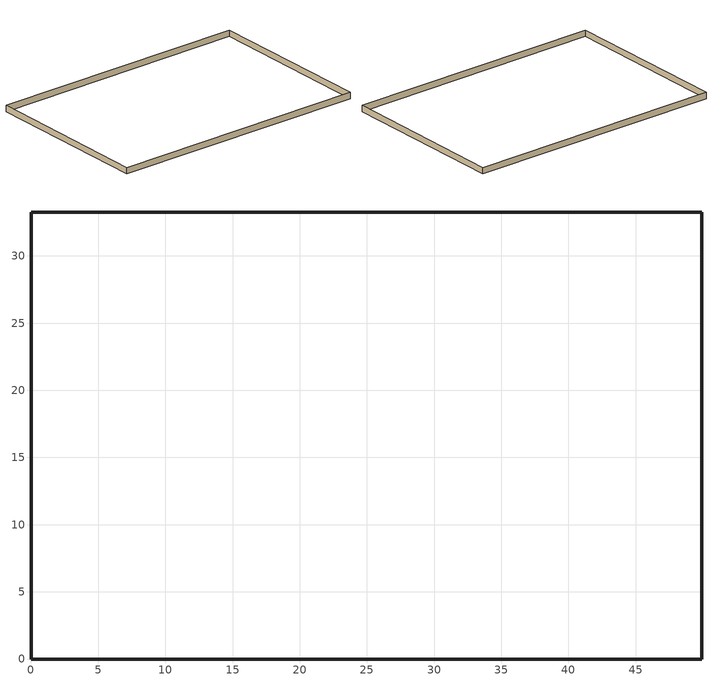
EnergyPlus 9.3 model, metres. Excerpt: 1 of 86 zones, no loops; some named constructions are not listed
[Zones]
FirstFloor_Plenum ZN
 wall outside (nonres_ext_wall): 49.91,0 49.91,33.27 0,33.27 0,0 49.91,0 z2.74:3.96
[EnergyManagementSystem:Subroutine]
Calc_MaxVoz: set ACTIVESTORAGE_BOT_1_Vozmax=ACTIVESTORAGE_BOT_1_AREA_ARP*ACTIVESTORAGE_BOT_1_RA+ACTIVESTORAGE_BOT_1_MAXOCC*ACTIVESTORAGE_BOT_1_RP; set ACTIVESTORAGE_BOT_2_Vozmax=ACTIVESTORAGE_BOT_2_AREA_ARP*ACTIVESTORAGE_BOT_2_RA+ACTIVESTORAGE_BOT_2_MAXOCC*ACTIVESTORAGE_BOT_2_RP; set ACTIVESTORAGE_BOT_3_Vozmax=ACTIVESTORAGE_BOT_3_AREA_ARP*ACTIVESTORAGE_BOT_3_RA+ACTIVESTORAGE_BOT_3_MAXOCC*ACTIVESTORAGE_BOT_3_RP; set ACTIVESTORAGE_BOT_4_Vozmax=ACTIVESTORAGE_BOT_4_AREA_ARP*ACTIVESTORAGE_BOT_4_RA+ACTIVESTORAGE_BOT_4_MAXOCC*ACTIVESTORAGE_BOT_4_RP; set ACTIVESTORAGE_MID_1_Vozmax=ACTIVESTORAGE_MID_1_AREA_ARP*ACTIVESTORAGE_MID_1_RA+ACTIVESTORAGE_MID_1_MAXOCC*ACTIVESTORAGE_MID_1_RP; set ACTIVESTORAGE_MID_2_Vozmax=ACTIVESTORAGE_MID_2_AREA_ARP*ACTIVESTORAGE_MID_2_RA+ACTIVESTORAGE_MID_2_MAXOCC*ACTIVESTORAGE_MID_2_RP; set ACTIVESTORAGE_MID_3_Vozmax=ACTIVESTORAGE_MID_3_AREA_ARP*ACTIVESTORAGE_MID_3_RA+ACTIVESTORAGE_MID_3_MAXOCC*ACTIVESTORAGE_MID_3_RP; set ACTIVESTORAGE_MID_4_Vozmax=ACTIVESTORAGE_MID_4_AREA_ARP*ACTIVESTORAGE_MID_4_RA+ACTIVESTORAGE_MID_4_MAXOCC*ACTIVESTORAGE_MID_4_RP; set ACTIVESTORAGE_TOP_1_Vozmax=ACTIVESTORAGE_TOP_1_AREA_ARP*ACTIVESTORAGE_TOP_1_RA+ACTIVESTORAGE_TOP_1_MAXOCC*ACTIVESTORAGE_TOP_1_RP; set ACTIVESTORAGE_TOP_2_Vozmax=ACTIVESTORAGE_TOP_2_AREA_ARP*ACTIVESTORAGE_TOP_2_RA+ACTIVESTORAGE_TOP_2_MAXOCC*ACTIVESTORAGE_TOP_2_RP; set ACTIVESTORAGE_TOP_3_Vozmax=ACTIVESTORAGE_TOP_3_AREA_ARP*ACTIVESTORAGE_TOP_3_RA+ACTIVESTORAGE_TOP_3_MAXOCC*ACTIVESTORAGE_TOP_3_RP; set ACTIVESTORAGE_TOP_4_Vozmax=ACTIVESTORAGE_TOP_4_AREA_ARP*ACTIVESTORAGE_TOP_4_RA+ACTIVESTORAGE_TOP_4_MAXOCC*ACTIVESTORAGE_TOP_4_RP; set CLASSROOM_BOT_Vozmax=CLASSROOM_BOT_AREA_ARP*CLASSROOM_BOT_RA+CLASSROOM_BOT_MAXOCC*CLASSROOM_BOT_RP; set CONFROOM_BOT_1_Vozmax=CONFROOM_BOT_1_AREA_ARP*CONFROOM_BOT_1_RA+CONFROOM_BOT_1_MAXOCC*CONFROOM_BOT_1_RP; set CONFROOM_BOT_2_Vozmax=CONFROOM_BOT_2_AREA_ARP*CONFROOM_BOT_2_RA+CONFROOM_BOT_2_MAXOCC*CONFROOM_BOT_2_RP; set CONFROOM_MID_1_Vozmax=CONFROOM_MID_1_AREA_ARP*CONFROOM_MID_1_RA+CONFROOM_MID_1_MAXOCC*CONFROOM_MID_1_RP; set CONFROOM_MID_2_Vozmax=CONFROOM_MID_2_AREA_ARP*CONFROOM_MID_2_RA+CONFROOM_MID_2_MAXOCC*CONFROOM_MID_2_RP; set CONFROOM_TOP_1_Vozmax=CONFROOM_TOP_1_AREA_ARP*CONFROOM_TOP_1_RA+CONFROOM_TOP_1_MAXOCC*CONFROOM_TOP_1_RP; set CONFROOM_TOP_2_Vozmax=CONFROOM_TOP_2_AREA_ARP*CONFROOM_TOP_2_RA+CONFROOM_TOP_2_MAXOCC*CONFROOM_TOP_2_RP; set CORRIDOR_BOT_1_Vozmax=CORRIDOR_BOT_1_AREA_ARP*CORRIDOR_BOT_1_RA+CORRIDOR_BOT_1_MAXOCC*CORRIDOR_BOT_1_RP; set CORRIDOR_BOT_2_Vozmax=CORRIDOR_BOT_2_AREA_ARP*CORRIDOR_BOT_2_RA+CORRIDOR_BOT_2_MAXOCC*CORRIDOR_BOT_2_RP; set CORRIDOR_MID_1_Vozmax=CORRIDOR_MID_1_AREA_ARP*CORRIDOR_MID_1_RA+CORRIDOR_MID_1_MAXOCC*CORRIDOR_MID_1_RP; set CORRIDOR_MID_2_Vozmax=CORRIDOR_MID_2_AREA_ARP*CORRIDOR_MID_2_RA+CORRIDOR_MID_2_MAXOCC*CORRIDOR_MID_2_RP; set CORRIDOR_TOP_1_Vozmax=CORRIDOR_TOP_1_AREA_ARP*CORRIDOR_TOP_1_RA+CORRIDOR_TOP_1_MAXOCC*CORRIDOR_TOP_1_RP; set CORRIDOR_TOP_2_Vozmax=CORRIDOR_TOP_2_AREA_ARP*CORRIDOR_TOP_2_RA+CORRIDOR_TOP_2_MAXOCC*CORRIDOR_TOP_2_RP; set DINING_BOT_Vozmax=DINING_BOT_AREA_ARP*DINING_BOT_RA+DINING_BOT_MAXOCC*DINING_BOT_RP; set DINING_MID_Vozmax=DINING_MID_AREA_ARP*DINING_MID_RA+DINING_MID_MAXOCC*DINING_MID_RP; set DINING_TOP_Vozmax=DINING_TOP_AREA_ARP*DINING_TOP_RA+DINING_TOP_MAXOCC*DINING_TOP_RP; set ENCLOSEDOFFICE_BOT_1_Vozmax=ENCLOSEDOFFICE_BOT_1_AREA_ARP*ENCLOSEDOFFICE_BOT_1_RA+ENCLOSEDOFFICE_BOT_1_MAXOCC*ENCLOSEDOFFICE_BOT_1_RP; set ENCLOSEDOFFICE_BOT_10_Vozmax=ENCLOSEDOFFICE_BOT_10_AREA_ARP*ENCLOSEDOFFICE_BOT_10_RA+ENCLOSEDOFFICE_BOT_10_MAXOCC*ENCLOSEDOFFICE_BOT_10_RP; set ENCLOSEDOFFICE_BOT_3_Vozmax=ENCLOSEDOFFICE_BOT_3_AREA_ARP*ENCLOSEDOFFICE_BOT_3_RA+ENCLOSEDOFFICE_BOT_3_MAXOCC*ENCLOSEDOFFICE_BOT_3_RP; set ENCLOSEDOFFICE_BOT_4_Vozmax=ENCLOSEDOFFICE_BOT_4_AREA_ARP*ENCLOSEDOFFICE_BOT_4_RA+ENCLOSEDOFFICE_BOT_4_MAXOCC*ENCLOSEDOFFICE_BOT_4_RP; set ENCLOSEDOFFICE_MID_1_Vozmax=ENCLOSEDOFFICE_MID_1_AREA_ARP*ENCLOSEDOFFICE_MID_1_RA+ENCLOSEDOFFICE_MID_1_MAXOCC*ENCLOSEDOFFICE_MID_1_RP; set ENCLOSEDOFFICE_MID_2_Vozmax=ENCLOSEDOFFICE_MID_2_AREA_ARP*ENCLOSEDOFFICE_MID_2_RA+ENCLOSEDOFFICE_MID_2_MAXOCC*ENCLOSEDOFFICE_MID_2_RP; set ENCLOSEDOFFICE_MID_3_Vozmax=ENCLOSEDOFFICE_MID_3_AREA_ARP*ENCLOSEDOFFICE_MID_3_RA+ENCLOSEDOFFICE_MID_3_MAXOCC*ENCLOSEDOFFICE_MID_3_RP; set ENCLOSEDOFFICE_TOP_1_Vozmax=ENCLOSEDOFFICE_TOP_1_AREA_ARP*ENCLOSEDOFFICE_TOP_1_RA+ENCLOSEDOFFICE_TOP_1_MAXOCC*ENCLOSEDOFFICE_TOP_1_RP; set ENCLOSEDOFFICE_TOP_2_Vozmax=ENCLOSEDOFFICE_TOP_2_AREA_ARP*ENCLOSEDOFFICE_TOP_2_RA+ENCLOSEDOFFICE_TOP_2_MAXOCC*ENCLOSEDOFFICE_TOP_2_RP; set ENCLOSEDOFFICE_TOP_3_Vozmax=ENCLOSEDOFFICE_TOP_3_AREA_ARP*ENCLOSEDOFFICE_TOP_3_RA+ENCLOSEDOFFICE_TOP_3_MAXOCC*ENCLOSEDOFFICE_TOP_3_RP; set LOBBY_BOT_Vozmax=LOBBY_BOT_AREA_ARP*LOBBY_BOT_RA+LOBBY_BOT_MAXOCC*LOBBY_BOT_RP; set LOBBY_MID_Vozmax=LOBBY_MID_AREA_ARP*LOBBY_MID_RA+LOBBY_MID_MAXOCC*LOBBY_MID_RP; set LOBBY_TOP_Vozmax=LOBBY_TOP_AREA_ARP*LOBBY_TOP_RA+LOBBY_TOP_MAXOCC*LOBBY_TOP_RP; set LOUNGE_BOT_Vozmax=LOUNGE_BOT_AREA_ARP*LOUNGE_BOT_RA+LOUNGE_BOT_MAXOCC*LOUNGE_BOT_RP; set MECHANICAL_BOT_Vozmax=MECHANICAL_BOT_AREA_ARP*MECHANICAL_BOT_RA+MECHANICAL_BOT_MAXOCC*MECHANICAL_BOT_RP; set MECHANICAL_MID_Vozmax=MECHANICAL_MID_AREA_ARP*MECHANICAL_MID_RA+MECHANICAL_MID_MAXOCC*MECHANICAL_MID_RP; set MECHANICAL_TOP_Vozmax=MECHANICAL_TOP_AREA_ARP*MECHANICAL_TOP_RA+MECHANICAL_TOP_MAXOCC*MECHANICAL_TOP_RP; set OPENOFFICE_BOT_1_Vozmax=OPENOFFICE_BOT_1_AREA_ARP*OPENOFFICE_BOT_1_RA+OPENOFFICE_BOT_1_MAXOCC*OPENOFFICE_BOT_1_RP; set OPENOFFICE_BOT_2_Vozmax=OPENOFFICE_BOT_2_AREA_ARP*OPENOFFICE_BOT_2_RA+OPENOFFICE_BOT_2_MAXOCC*OPENOFFICE_BOT_2_RP; set OPENOFFICE_BOT_3_Vozmax=OPENOFFICE_BOT_3_AREA_ARP*OPENOFFICE_BOT_3_RA+OPENOFFICE_BOT_3_MAXOCC*OPENOFFICE_BOT_3_RP; set OPENOFFICE_MID_1_Vozmax=OPENOFFICE_MID_1_AREA_ARP*OPENOFFICE_MID_1_RA+OPENOFFICE_MID_1_MAXOCC*OPENOFFICE_MID_1_RP; set OPENOFFICE_MID_2_Vozmax=OPENOFFICE_MID_2_AREA_ARP*OPENOFFICE_MID_2_RA+OPENOFFICE_MID_2_MAXOCC*OPENOFFICE_MID_2_RP; set OPENOFFICE_MID_3_Vozmax=OPENOFFICE_MID_3_AREA_ARP*OPENOFFICE_MID_3_RA+OPENOFFICE_MID_3_MAXOCC*OPENOFFICE_MID_3_RP; set OPENOFFICE_MID_4_Vozmax=OPENOFFICE_MID_4_AREA_ARP*OPENOFFICE_MID_4_RA+OPENOFFICE_MID_4_MAXOCC*OPENOFFICE_MID_4_RP; set OPENOFFICE_TOP_1_Vozmax=OPENOFFICE_TOP_1_AREA_ARP*OPENOFFICE_TOP_1_RA+OPENOFFICE_TOP_1_MAXOCC*OPENOFFICE_TOP_1_RP; set OPENOFFICE_TOP_2_Vozmax=OPENOFFICE_TOP_2_AREA_ARP*OPENOFFICE_TOP_2_RA+OPENOFFICE_TOP_2_MAXOCC*OPENOFFICE_TOP_2_RP; set OPENOFFICE_TOP_3_Vozmax=OPENOFFICE_TOP_3_AREA_ARP*OPENOFFICE_TOP_3_RA+OPENOFFICE_TOP_3_MAXOCC*OPENOFFICE_TOP_3_RP; set OPENOFFICE_TOP_4_Vozmax=OPENOFFICE_TOP_4_AREA_ARP*OPENOFFICE_TOP_4_RA+OPENOFFICE_TOP_4_MAXOCC*OPENOFFICE_TOP_4_RP; set RESTROOM_BOT_Vozmax=RESTROOM_BOT_AREA_ARP*RESTROOM_BOT_RA+RESTROOM_BOT_MAXOCC*RESTROOM_BOT_RP; set RESTROOM_MID_Vozmax=RESTROOM_MID_AREA_ARP*RESTROOM_MID_RA+RESTROOM_MID_MAXOCC*RESTROOM_MID_RP; set RESTROOM_TOP_Vozmax=RESTROOM_TOP_AREA_ARP*RESTROOM_TOP_RA+RESTROOM_TOP_MAXOCC*RESTROOM_TOP_RP; set STAIR_BOT_1_Vozmax=STAIR_BOT_1_AREA_ARP*STAIR_BOT_1_RA+STAIR_BOT_1_MAXOCC*STAIR_BOT_1_RP; set STAIR_BOT_2_Vozmax=STAIR_BOT_2_AREA_ARP*STAIR_BOT_2_RA+STAIR_BOT_2_MAXOCC*STAIR_BOT_2_RP; set STAIR_MID_1_Vozmax=STAIR_MID_1_AREA_ARP*STAIR_MID_1_RA+STAIR_MID_1_MAXOCC*STAIR_MID_1_RP; set STAIR_MID_2_Vozmax=STAIR_MID_2_AREA_ARP*STAIR_MID_2_RA+STAIR_MID_2_MAXOCC*STAIR_MID_2_RP; set STAIR_TOP_1_Vozmax=STAIR_TOP_1_AREA_ARP*STAIR_TOP_1_RA+STAIR_TOP_1_MAXOCC*STAIR_TOP_1_RP; set STAIR_TOP_2_Vozmax=STAIR_TOP_2_AREA_ARP*STAIR_TOP_2_RA+STAIR_TOP_2_MAXOCC*STAIR_TOP_2_RP; set ENCLOSEDOFFICE_BOT_7_Vozmax=ENCLOSEDOFFICE_BOT_7_AREA_ARP*ENCLOSEDOFFICE_BOT_7_RA+ENCLOSEDOFFICE_BOT_7_MAXOCC*ENCLOSEDOFFICE_BOT_7_RP; set ENCLOSEDOFFICE_BOT_6_Vozmax=ENCLOSEDOFFICE_BOT_6_AREA_ARP*ENCLOSEDOFFICE_BOT_6_RA+ENCLOSEDOFFICE_BOT_6_MAXOCC*ENCLOSEDOFFICE_BOT_6_RP; set ENCLOSEDOFFICE_BOT_5_Vozmax=ENCLOSEDOFFICE_BOT_5_AREA_ARP*ENCLOSEDOFFICE_BOT_5_RA+ENCLOSEDOFFICE_BOT_5_MAXOCC*ENCLOSEDOFFICE_BOT_5_RP; set ENCLOSEDOFFICE_BOT_2_Vozmax=ENCLOSEDOFFICE_BOT_2_AREA_ARP*ENCLOSEDOFFICE_BOT_2_RA+ENCLOSEDOFFICE_BOT_2_MAXOCC*ENCLOSEDOFFICE_BOT_2_RP; set ENCLOSEDOFFICE_BOT_8_Vozmax=ENCLOSEDOFFICE_BOT_8_AREA_ARP*ENCLOSEDOFFICE_BOT_8_RA+ENCLOSEDOFFICE_BOT_8_MAXOCC*ENCLOSEDOFFICE_BOT_8_RP; set ENCLOSEDOFFICE_BOT_9_Vozmax=ENCLOSEDOFFICE_BOT_9_AREA_ARP*ENCLOSEDOFFICE_BOT_9_RA+ENCLOSEDOFFICE_BOT_9_MAXOCC*ENCLOSEDOFFICE_BOT_9_RP; set ENCLOSEDOFFICE_MID_6_Vozmax=ENCLOSEDOFFICE_MID_6_AREA_ARP*ENCLOSEDOFFICE_MID_6_RA+ENCLOSEDOFFICE_MID_6_MAXOCC*ENCLOSEDOFFICE_MID_6_RP; set ENCLOSEDOFFICE_MID_5_Vozmax=ENCLOSEDOFFICE_MID_5_AREA_ARP*ENCLOSEDOFFICE_MID_5_RA+ENCLOSEDOFFICE_MID_5_MAXOCC*ENCLOSEDOFFICE_MID_5_RP; set ENCLOSEDOFFICE_MID_4_Vozmax=ENCLOSEDOFFICE_MID_4_AREA_ARP*ENCLOSEDOFFICE_MID_4_RA+ENCLOSEDOFFICE_MID_4_MAXOCC*ENCLOSEDOFFICE_MID_4_RP; set ENCLOSEDOFFICE_MID_8_Vozmax=ENCLOSEDOFFICE_MID_8_AREA_ARP*ENCLOSEDOFFICE_MID_8_RA+ENCLOSEDOFFICE_MID_8_MAXOCC*ENCLOSEDOFFICE_MID_8_RP; set ENCLOSEDOFFICE_MID_9_Vozmax=ENCLOSEDOFFICE_MID_9_AREA_ARP*ENCLOSEDOFFICE_MID_9_RA+ENCLOSEDOFFICE_MID_9_MAXOCC*ENCLOSEDOFFICE_MID_9_RP; set ENCLOSEDOFFICE_MID_7_Vozmax=ENCLOSEDOFFICE_MID_7_AREA_ARP*ENCLOSEDOFFICE_MID_7_RA+ENCLOSEDOFFICE_MID_7_MAXOCC*ENCLOSEDOFFICE_MID_7_RP; set ENCLOSEDOFFICE_TOP_6_Vozmax=ENCLOSEDOFFICE_TOP_6_AREA_ARP*ENCLOSEDOFFICE_TOP_6_RA+ENCLOSEDOFFICE_TOP_6_MAXOCC*ENCLOSEDOFFICE_TOP_6_RP; set ENCLOSEDOFFICE_TOP_5_Vozmax=ENCLOSEDOFFICE_TOP_5_AREA_ARP*ENCLOSEDOFFICE_TOP_5_RA+ENCLOSEDOFFICE_TOP_5_MAXOCC*ENCLOSEDOFFICE_TOP_5_RP; set ENCLOSEDOFFICE_TOP_4_Vozmax=ENCLOSEDOFFICE_TOP_4_AREA_ARP*ENCLOSEDOFFICE_TOP_4_RA+ENCLOSEDOFFICE_TOP_4_MAXOCC*ENCLOSEDOFFICE_TOP_4_RP; set ENCLOSEDOFFICE_TOP_9_Vozmax=ENCLOSEDOFFICE_TOP_9_AREA_ARP*ENCLOSEDOFFICE_TOP_9_RA+ENCLOSEDOFFICE_TOP_9_MAXOCC*ENCLOSEDOFFICE_TOP_9_RP; set ENCLOSEDOFFICE_TOP_8_Vozmax=ENCLOSEDOFFICE_TOP_8_AREA_ARP*ENCLOSEDOFFICE_TOP_8_RA+ENCLOSEDOFFICE_TOP_8_MAXOCC*ENCLOSEDOFFICE_TOP_8_RP; set ENCLOSEDOFFICE_TOP_7_Vozmax=ENCLOSEDOFFICE_TOP_7_AREA_ARP*ENCLOSEDOFFICE_TOP_7_RA+ENCLOSEDOFFICE_TOP_7_MAXOCC*ENCLOSEDOFFICE_TOP_7_RP
Calc_Vozrate_1: IF ACTIVESTORAGE_BOT_1_Vpz<(ACTIVESTORAGE_BOT_1_Vpzmax *0.01); SET ACTIVESTORAGE_BOT_1_Voz_rate=0; ELSEIF 1.5 * ACTIVESTORAGE_BOT_1_Vozcontrol / ACTIVESTORAGE_BOT_1_Ez > ACTIVESTORAGE_BOT_1_Vpz; IF 1.5 * ACTIVESTORAGE_BOT_1_Vozcontrol / ACTIVESTORAGE_BOT_1_Ez < ACTIVESTORAGE_BOT_1_Vpzmax; SET ACTIVESTORAGE_BOT_1_Voz_rate = 0.6667; ELSE; SET ACTIVESTORAGE_BOT_1_Voz_rate=ACTIVESTORAGE_BOT_1_Vozcontrol/ACTIVESTORAGE_BOT_1_Vpzmax/ACTIVESTORAGE_BOT_1_Ez; ENDIF; ELSE; SET ACTIVESTORAGE_BOT_1_Voz_rate=ACTIVESTORAGE_BOT_1_Vozcontrol/ACTIVESTORAGE_BOT_1_Vpz/ACTIVESTORAGE_BOT_1_Ez; ENDIF; IF ACTIVESTORAGE_BOT_2_Vpz<(ACTIVESTORAGE_BOT_2_Vpzmax *0.01); SET ACTIVESTORAGE_BOT_2_Voz_rate=0; ELSEIF 1.5 * ACTIVESTORAGE_BOT_2_Vozcontrol / ACTIVESTORAGE_BOT_2_Ez > ACTIVESTORAGE_BOT_2_Vpz; IF 1.5 * ACTIVESTORAGE_BOT_2_Vozcontrol / ACTIVESTORAGE_BOT_2_Ez < ACTIVESTORAGE_BOT_2_Vpzmax; SET ACTIVESTORAGE_BOT_2_Voz_rate = 0.6667; ELSE; SET ACTIVESTORAGE_BOT_2_Voz_rate=ACTIVESTORAGE_BOT_2_Vozcontrol/ACTIVESTORAGE_BOT_2_Vpzmax/ACTIVESTORAGE_BOT_2_Ez; ENDIF; ELSE; SET ACTIVESTORAGE_BOT_2_Voz_rate=ACTIVESTORAGE_BOT_2_Vozcontrol/ACTIVESTORAGE_BOT_2_Vpz/ACTIVESTORAGE_BOT_2_Ez; ENDIF; IF ACTIVESTORAGE_BOT_3_Vpz<(ACTIVESTORAGE_BOT_3_Vpzmax *0.01); SET ACTIVESTORAGE_BOT_3_Voz_rate=0; ELSEIF 1.5 * ACTIVESTORAGE_BOT_3_Vozcontrol / ACTIVESTORAGE_BOT_3_Ez > ACTIVESTORAGE_BOT_3_Vpz; IF 1.5 * ACTIVESTORAGE_BOT_3_Vozcontrol / ACTIVESTORAGE_BOT_3_Ez < ACTIVESTORAGE_BOT_3_Vpzmax; SET ACTIVESTORAGE_BOT_3_Voz_rate = 0.6667; ELSE; SET ACTIVESTORAGE_BOT_3_Voz_rate=ACTIVESTORAGE_BOT_3_Vozcontrol/ACTIVESTORAGE_BOT_3_Vpzmax/ACTIVESTORAGE_BOT_3_Ez; ENDIF; ELSE; SET ACTIVESTORAGE_BOT_3_Voz_rate=ACTIVESTORAGE_BOT_3_Vozcontrol/ACTIVESTORAGE_BOT_3_Vpz/ACTIVESTORAGE_BOT_3_Ez; ENDIF; IF ACTIVESTORAGE_BOT_4_Vpz<(ACTIVESTORAGE_BOT_4_Vpzmax *0.01); SET ACTIVESTORAGE_BOT_4_Voz_rate=0; ELSEIF 1.5 * ACTIVESTORAGE_BOT_4_Vozcontrol / ACTIVESTORAGE_BOT_4_Ez > ACTIVESTORAGE_BOT_4_Vpz; IF 1.5 * ACTIVESTORAGE_BOT_4_Vozcontrol / ACTIVESTORAGE_BOT_4_Ez < ACTIVESTORAGE_BOT_4_Vpzmax; SET ACTIVESTORAGE_BOT_4_Voz_rate = 0.6667; ELSE; SET ACTIVESTORAGE_BOT_4_Voz_rate=ACTIVESTORAGE_BOT_4_Vozcontrol/ACTIVESTORAGE_BOT_4_Vpzmax/ACTIVESTORAGE_BOT_4_Ez; ENDIF; ELSE; SET ACTIVESTORAGE_BOT_4_Voz_rate=ACTIVESTORAGE_BOT_4_Vozcontrol/ACTIVESTORAGE_BOT_4_Vpz/ACTIVESTORAGE_BOT_4_Ez; ENDIF; IF ACTIVESTORAGE_MID_1_Vpz<(ACTIVESTORAGE_MID_1_Vpzmax *0.01); SET ACTIVESTORAGE_MID_1_Voz_rate=0; ELSEIF 1.5 * ACTIVESTORAGE_MID_1_Vozcontrol / ACTIVESTORAGE_MID_1_Ez > ACTIVESTORAGE_MID_1_Vpz; IF 1.5 * ACTIVESTORAGE_MID_1_Vozcontrol / ACTIVESTORAGE_MID_1_Ez < ACTIVESTORAGE_MID_1_Vpzmax; SET ACTIVESTORAGE_MID_1_Voz_rate = 0.6667; ELSE; SET ACTIVESTORAGE_MID_1_Voz_rate=ACTIVESTORAGE_MID_1_Vozcontrol/ACTIVESTORAGE_MID_1_Vpzmax/ACTIVESTORAGE_MID_1_Ez; ENDIF; ELSE; SET ACTIVESTORAGE_MID_1_Voz_rate=ACTIVESTORAGE_MID_1_Vozcontrol/ACTIVESTORAGE_MID_1_Vpz/ACTIVESTORAGE_MID_1_Ez; ENDIF; IF ACTIVESTORAGE_MID_2_Vpz<(ACTIVESTORAGE_MID_2_Vpzmax *0.01); SET ACTIVESTORAGE_MID_2_Voz_rate=0; ELSEIF 1.5 * ACTIVESTORAGE_MID_2_Vozcontrol / ACTIVESTORAGE_MID_2_Ez > ACTIVESTORAGE_MID_2_Vpz; IF 1.5 * ACTIVESTORAGE_MID_2_Vozcontrol / ACTIVESTORAGE_MID_2_Ez < ACTIVESTORAGE_MID_2_Vpzmax; SET ACTIVESTORAGE_MID_2_Voz_rate = 0.6667; ELSE; SET ACTIVESTORAGE_MID_2_Voz_rate=ACTIVESTORAGE_MID_2_Vozcontrol/ACTIVESTORAGE_MID_2_Vpzmax/ACTIVESTORAGE_MID_2_Ez; ENDIF; ELSE; SET ACTIVESTORAGE_MID_2_Voz_rate=ACTIVESTORAGE_MID_2_Vozcontrol/ACTIVESTORAGE_MID_2_Vpz/ACTIVESTORAGE_MID_2_Ez; ENDIF; IF ACTIVESTORAGE_MID_3_Vpz<(ACTIVESTORAGE_MID_3_Vpzmax *0.01); SET ACTIVESTORAGE_MID_3_Voz_rate=0; ELSEIF 1.5 * ACTIVESTORAGE_MID_3_Vozcontrol / ACTIVESTORAGE_MID_3_Ez > ACTIVESTORAGE_MID_3_Vpz; IF 1.5 * ACTIVESTORAGE_MID_3_Vozcontrol / ACTIVESTORAGE_MID_3_Ez < ACTIVESTORAGE_MID_3_Vpzmax; SET ACTIVESTORAGE_MID_3_Voz_rate = 0.6667; ELSE; SET ACTIVESTORAGE_MID_3_Voz_rate=ACTIVESTORAGE_MID_3_Vozcontrol/ACTIVESTORAGE_MID_3_Vpzmax/ACTIVESTORAGE_MID_3_Ez; ENDIF; ELSE; SET ACTIVESTORAGE_MID_3_Voz_rate=ACTIVESTORAGE_MID_3_Vozcontrol/ACTIVESTORAGE_MID_3_Vpz/ACTIVESTORAGE_MID_3_Ez; ENDIF; IF ACTIVESTORAGE_MID_4_Vpz<(ACTIVESTORAGE_MID_4_Vpzmax *0.01); SET ACTIVESTORAGE_MID_4_Voz_rate=0; ELSEIF 1.5 * ACTIVESTORAGE_MID_4_Vozcontrol / ACTIVESTORAGE_MID_4_Ez > ACTIVESTORAGE_MID_4_Vpz; IF 1.5 * ACTIVESTORAGE_MID_4_Vozcontrol / ACTIVESTORAGE_MID_4_Ez < ACTIVESTORAGE_MID_4_Vpzmax; SET ACTIVESTORAGE_MID_4_Voz_rate = 0.6667; ELSE; SET ACTIVESTORAGE_MID_4_Voz_rate=ACTIVESTORAGE_MID_4_Vozcontrol/ACTIVESTORAGE_MID_4_Vpzmax/ACTIVESTORAGE_MID_4_Ez; ENDIF; ELSE; SET ACTIVESTORAGE_MID_4_Voz_rate=ACTIVESTORAGE_MID_4_Vozcontrol/ACTIVESTORAGE_MID_4_Vpz/ACTIVESTORAGE_MID_4_Ez; ENDIF; IF ACTIVESTORAGE_TOP_1_Vpz<(ACTIVESTORAGE_TOP_1_Vpzmax *0.01); SET ACTIVESTORAGE_TOP_1_Voz_rate=0; ELSEIF 1.5 * ACTIVESTORAGE_TOP_1_Vozcontrol / ACTIVESTORAGE_TOP_1_Ez > ACTIVESTORAGE_TOP_1_Vpz; IF 1.5 * ACTIVESTORAGE_TOP_1_Vozcontrol / ACTIVESTORAGE_TOP_1_Ez < ACTIVESTORAGE_TOP_1_Vpzmax; SET ACTIVESTORAGE_TOP_1_Voz_rate = 0.6667; ELSE; SET ACTIVESTORAGE_TOP_1_Voz_rate=ACTIVESTORAGE_TOP_1_Vozcontrol/ACTIVESTORAGE_TOP_1_Vpzmax/ACTIVESTORAGE_TOP_1_Ez; ENDIF; ELSE; SET ACTIVESTORAGE_TOP_1_Voz_rate=ACTIVESTORAGE_TOP_1_Vozcontrol/ACTIVESTORAGE_TOP_1_Vpz/ACTIVESTORAGE_TOP_1_Ez; ENDIF; IF ACTIVESTORAGE_TOP_2_Vpz<(ACTIVESTORAGE_TOP_2_Vpzmax *0.01); SET ACTIVESTORAGE_TOP_2_Voz_rate=0; ELSEIF 1.5 * ACTIVESTORAGE_TOP_2_Vozcontrol / ACTIVESTORAGE_TOP_2_Ez > ACTIVESTORAGE_TOP_2_Vpz; IF 1.5 * ACTIVESTORAGE_TOP_2_Vozcontrol / ACTIVESTORAGE_TOP_2_Ez < ACTIVESTORAGE_TOP_2_Vpzmax; SET ACTIVESTORAGE_TOP_2_Voz_rate = 0.6667; ELSE; SET ACTIVESTORAGE_TOP_2_Voz_rate=ACTIVESTORAGE_TOP_2_Vozcontrol/ACTIVESTORAGE_TOP_2_Vpzmax/ACTIVESTORAGE_TOP_2_Ez; ENDIF; ELSE; SET ACTIVESTORAGE_TOP_2_Voz_rate=ACTIVESTORAGE_TOP_2_Vozcontrol/ACTIVESTORAGE_TOP_2_Vpz/ACTIVESTORAGE_TOP_2_Ez; ENDIF; IF ACTIVESTORAGE_TOP_3_Vpz<(ACTIVESTORAGE_TOP_3_Vpzmax *0.01); SET ACTIVESTORAGE_TOP_3_Voz_rate=0; ELSEIF 1.5 * ACTIVESTORAGE_TOP_3_Vozcontrol / ACTIVESTORAGE_TOP_3_Ez > ACTIVESTORAGE_TOP_3_Vpz; IF 1.5 * ACTIVESTORAGE_TOP_3_Vozcontrol / ACTIVESTORAGE_TOP_3_Ez < ACTIVESTORAGE_TOP_3_Vpzmax; SET ACTIVESTORAGE_TOP_3_Voz_rate = 0.6667; ELSE; SET ACTIVESTORAGE_TOP_3_Voz_rate=ACTIVESTORAGE_TOP_3_Vozcontrol/ACTIVESTORAGE_TOP_3_Vpzmax/ACTIVESTORAGE_TOP_3_Ez; ENDIF; ELSE; SET ACTIVESTORAGE_TOP_3_Voz_rate=ACTIVESTORAGE_TOP_3_Vozcontrol/ACTIVESTORAGE_TOP_3_Vpz/ACTIVESTORAGE_TOP_3_Ez; ENDIF; IF ACTIVESTORAGE_TOP_4_Vpz<(ACTIVESTORAGE_TOP_4_Vpzmax *0.01); SET ACTIVESTORAGE_TOP_4_Voz_rate=0; ELSEIF 1.5 * ACTIVESTORAGE_TOP_4_Vozcontrol / ACTIVESTORAGE_TOP_4_Ez > ACTIVESTORAGE_TOP_4_Vpz; IF 1.5 * ACTIVESTORAGE_TOP_4_Vozcontrol / ACTIVESTORAGE_TOP_4_Ez < ACTIVESTORAGE_TOP_4_Vpzmax; SET ACTIVESTORAGE_TOP_4_Voz_rate = 0.6667; ELSE; SET ACTIVESTORAGE_TOP_4_Voz_rate=ACTIVESTORAGE_TOP_4_Vozcontrol/ACTIVESTORAGE_TOP_4_Vpzmax/ACTIVESTORAGE_TOP_4_Ez; ENDIF; ELSE; SET ACTIVESTORAGE_TOP_4_Voz_rate=ACTIVESTORAGE_TOP_4_Vozcontrol/ACTIVESTORAGE_TOP_4_Vpz/ACTIVESTORAGE_TOP_4_Ez; ENDIF; IF CLASSROOM_BOT_Vpz<(CLASSROOM_BOT_Vpzmax *0.01); SET CLASSROOM_BOT_Voz_rate=0; ELSEIF 1.5 * CLASSROOM_BOT_Vozcontrol / CLASSROOM_BOT_Ez > CLASSROOM_BOT_Vpz; IF 1.5 * CLASSROOM_BOT_Vozcontrol / CLASSROOM_BOT_Ez < CLASSROOM_BOT_Vpzmax; SET CLASSROOM_BOT_Voz_rate = 0.6667; ELSE; SET CLASSROOM_BOT_Voz_rate=CLASSROOM_BOT_Vozcontrol/CLASSROOM_BOT_Vpzmax/CLASSROOM_BOT_Ez; ENDIF; ELSE; SET CLASSROOM_BOT_Voz_rate=CLASSROOM_BOT_Vozcontrol/CLASSROOM_BOT_Vpz/CLASSROOM_BOT_Ez; ENDIF; IF CONFROOM_BOT_1_Vpz<(CONFROOM_BOT_1_Vpzmax *0.01); SET CONFROOM_BOT_1_Voz_rate=0; ELSEIF 1.5 * CONFROOM_BOT_1_Vozcontrol / CONFROOM_BOT_1_Ez > CONFROOM_BOT_1_Vpz; IF 1.5 * CONFROOM_BOT_1_Vozcontrol / CONFROOM_BOT_1_Ez < CONFROOM_BOT_1_Vpzmax; SET CONFROOM_BOT_1_Voz_rate = 0.6667; ELSE; SET CONFROOM_BOT_1_Voz_rate=CONFROOM_BOT_1_Vozcontrol/CONFROOM_BOT_1_Vpzmax/CONFROOM_BOT_1_Ez; ENDIF; ELSE; SET CONFROOM_BOT_1_Voz_rate=CONFROOM_BOT_1_Vozcontrol/CONFROOM_BOT_1_Vpz/CONFROOM_BOT_1_Ez; ENDIF; IF CONFROOM_BOT_2_Vpz<(CONFROOM_BOT_2_Vpzmax *0.01); SET CONFROOM_BOT_2_Voz_rate=0; ELSEIF 1.5 * CONFROOM_BOT_2_Vozcontrol / CONFROOM_BOT_2_Ez > CONFROOM_BOT_2_Vpz; IF 1.5 * CONFROOM_BOT_2_Vozcontrol / CONFROOM_BOT_2_Ez < CONFROOM_BOT_2_Vpzmax; SET CONFROOM_BOT_2_Voz_rate = 0.6667; ELSE; SET CONFROOM_BOT_2_Voz_rate=CONFROOM_BOT_2_Vozcontrol/CONFROOM_BOT_2_Vpzmax/CONFROOM_BOT_2_Ez; ENDIF; ELSE; SET CONFROOM_BOT_2_Voz_rate=CONFROOM_BOT_2_Vozcontrol/CONFROOM_BOT_2_Vpz/CONFROOM_BOT_2_Ez; ENDIF; IF CONFROOM_MID_1_Vpz<(CONFROOM_MID_1_Vpzmax *0.01); SET CONFROOM_MID_1_Voz_rate=0; ELSEIF 1.5 * CONFROOM_MID_1_Vozcontrol / CONFROOM_MID_1_Ez > CONFROOM_MID_1_Vpz; IF 1.5 * CONFROOM_MID_1_Vozcontrol / CONFROOM_MID_1_Ez < CONFROOM_MID_1_Vpzmax; SET CONFROOM_MID_1_Voz_rate = 0.6667; ELSE; SET CONFROOM_MID_1_Voz_rate=CONFROOM_MID_1_Vozcontrol/CONFROOM_MID_1_Vpzmax/CONFROOM_MID_1_Ez; ENDIF; ELSE; SET CONFROOM_MID_1_Voz_rate=CONFROOM_MID_1_Vozcontrol/CONFROOM_MID_1_Vpz/CONFROOM_MID_1_Ez; ENDIF; IF CONFROOM_MID_2_Vpz<(CONFROOM_MID_2_Vpzmax *0.01); SET CONFROOM_MID_2_Voz_rate=0; ELSEIF 1.5 * CONFROOM_MID_2_Vozcontrol / CONFROOM_MID_2_Ez > CONFROOM_MID_2_Vpz; IF 1.5 * CONFROOM_MID_2_Vozcontrol / CONFROOM_MID_2_Ez < CONFROOM_MID_2_Vpzmax; SET CONFROOM_MID_2_Voz_rate = 0.6667; ELSE; SET CONFROOM_MID_2_Voz_rate=CONFROOM_MID_2_Vozcontrol/CONFROOM_MID_2_Vpzmax/CONFROOM_MID_2_Ez; ENDIF; ELSE; SET CONFROOM_MID_2_Voz_rate=CONFROOM_MID_2_Vozcontrol/CONFROOM_MID_2_Vpz/CONFROOM_MID_2_Ez; ENDIF; IF CONFROOM_TOP_1_Vpz<(CONFROOM_TOP_1_Vpzmax *0.01); SET CONFROOM_TOP_1_Voz_rate=0; ELSEIF 1.5 * CONFROOM_TOP_1_Vozcontrol / CONFROOM_TOP_1_Ez > CONFROOM_TOP_1_Vpz; IF 1.5 * CONFROOM_TOP_1_Vozcontrol / CONFROOM_TOP_1_Ez < CONFROOM_TOP_1_Vpzmax; SET CONFROOM_TOP_1_Voz_rate = 0.6667; ELSE; SET CONFROOM_TOP_1_Voz_rate=CONFROOM_TOP_1_Vozcontrol/CONFROOM_TOP_1_Vpzmax/CONFROOM_TOP_1_Ez; ENDIF; ELSE; SET CONFROOM_TOP_1_Voz_rate=CONFROOM_TOP_1_Vozcontrol/CONFROOM_TOP_1_Vpz/CONFROOM_TOP_1_Ez; ENDIF; IF CONFROOM_TOP_2_Vpz<(CONFROOM_TOP_2_Vpzmax *0.01); SET CONFROOM_TOP_2_Voz_rate=0; ELSEIF 1.5 * CONFROOM_TOP_2_Vozcontrol / CONFROOM_TOP_2_Ez > CONFROOM_TOP_2_Vpz; IF 1.5 * CONFROOM_TOP_2_Vozcontrol / CONFROOM_TOP_2_Ez < CONFROOM_TOP_2_Vpzmax; SET CONFROOM_TOP_2_Voz_rate = 0.6667; ELSE; SET CONFROOM_TOP_2_Voz_rate=CONFROOM_TOP_2_Vozcontrol/CONFROOM_TOP_2_Vpzmax/CONFROOM_TOP_2_Ez; ENDIF; ELSE; SET CONFROOM_TOP_2_Voz_rate=CONFROOM_TOP_2_Vozcontrol/CONFROOM_TOP_2_Vpz/CONFROOM_TOP_2_Ez; ENDIF; IF CORRIDOR_BOT_1_Vpz<(CORRIDOR_BOT_1_Vpzmax *0.01); SET CORRIDOR_BOT_1_Voz_rate=0; ELSEIF 1.5 * CORRIDOR_BOT_1_Vozcontrol / CORRIDOR_BOT_1_Ez > CORRIDOR_BOT_1_Vpz; IF 1.5 * CORRIDOR_BOT_1_Vozcontrol / CORRIDOR_BOT_1_Ez < CORRIDOR_BOT_1_Vpzmax; SET CORRIDOR_BOT_1_Voz_rate = 0.6667; ELSE; SET CORRIDOR_BOT_1_Voz_rate=CORRIDOR_BOT_1_Vozcontrol/CORRIDOR_BOT_1_Vpzmax/CORRIDOR_BOT_1_Ez; ENDIF; ELSE; SET CORRIDOR_BOT_1_Voz_rate=CORRIDOR_BOT_1_Vozcontrol/CORRIDOR_BOT_1_Vpz/CORRIDOR_BOT_1_Ez; ENDIF
Calc_Vozrate_2: IF CORRIDOR_BOT_2_Vpz<(CORRIDOR_BOT_2_Vpzmax *0.01); SET CORRIDOR_BOT_2_Voz_rate=0; ELSEIF 1.5 * CORRIDOR_BOT_2_Vozcontrol / CORRIDOR_BOT_2_Ez > CORRIDOR_BOT_2_Vpz; IF 1.5 * CORRIDOR_BOT_2_Vozcontrol / CORRIDOR_BOT_2_Ez < CORRIDOR_BOT_2_Vpzmax; SET CORRIDOR_BOT_2_Voz_rate = 0.6667; ELSE; SET CORRIDOR_BOT_2_Voz_rate=CORRIDOR_BOT_2_Vozcontrol/CORRIDOR_BOT_2_Vpzmax/CORRIDOR_BOT_2_Ez; ENDIF; ELSE; SET CORRIDOR_BOT_2_Voz_rate=CORRIDOR_BOT_2_Vozcontrol/CORRIDOR_BOT_2_Vpz/CORRIDOR_BOT_2_Ez; ENDIF; IF CORRIDOR_MID_1_Vpz<(CORRIDOR_MID_1_Vpzmax *0.01); SET CORRIDOR_MID_1_Voz_rate=0; ELSEIF 1.5 * CORRIDOR_MID_1_Vozcontrol / CORRIDOR_MID_1_Ez > CORRIDOR_MID_1_Vpz; IF 1.5 * CORRIDOR_MID_1_Vozcontrol / CORRIDOR_MID_1_Ez < CORRIDOR_MID_1_Vpzmax; SET CORRIDOR_MID_1_Voz_rate = 0.6667; ELSE; SET CORRIDOR_MID_1_Voz_rate=CORRIDOR_MID_1_Vozcontrol/CORRIDOR_MID_1_Vpzmax/CORRIDOR_MID_1_Ez; ENDIF; ELSE; SET CORRIDOR_MID_1_Voz_rate=CORRIDOR_MID_1_Vozcontrol/CORRIDOR_MID_1_Vpz/CORRIDOR_MID_1_Ez; ENDIF; IF CORRIDOR_MID_2_Vpz<(CORRIDOR_MID_2_Vpzmax *0.01); SET CORRIDOR_MID_2_Voz_rate=0; ELSEIF 1.5 * CORRIDOR_MID_2_Vozcontrol / CORRIDOR_MID_2_Ez > CORRIDOR_MID_2_Vpz; IF 1.5 * CORRIDOR_MID_2_Vozcontrol / CORRIDOR_MID_2_Ez < CORRIDOR_MID_2_Vpzmax; SET CORRIDOR_MID_2_Voz_rate = 0.6667; ELSE; SET CORRIDOR_MID_2_Voz_rate=CORRIDOR_MID_2_Vozcontrol/CORRIDOR_MID_2_Vpzmax/CORRIDOR_MID_2_Ez; ENDIF; ELSE; SET CORRIDOR_MID_2_Voz_rate=CORRIDOR_MID_2_Vozcontrol/CORRIDOR_MID_2_Vpz/CORRIDOR_MID_2_Ez; ENDIF; IF CORRIDOR_TOP_1_Vpz<(CORRIDOR_TOP_1_Vpzmax *0.01); SET CORRIDOR_TOP_1_Voz_rate=0; ELSEIF 1.5 * CORRIDOR_TOP_1_Vozcontrol / CORRIDOR_TOP_1_Ez > CORRIDOR_TOP_1_Vpz; IF 1.5 * CORRIDOR_TOP_1_Vozcontrol / CORRIDOR_TOP_1_Ez < CORRIDOR_TOP_1_Vpzmax; SET CORRIDOR_TOP_1_Voz_rate = 0.6667; ELSE; SET CORRIDOR_TOP_1_Voz_rate=CORRIDOR_TOP_1_Vozcontrol/CORRIDOR_TOP_1_Vpzmax/CORRIDOR_TOP_1_Ez; ENDIF; ELSE; SET CORRIDOR_TOP_1_Voz_rate=CORRIDOR_TOP_1_Vozcontrol/CORRIDOR_TOP_1_Vpz/CORRIDOR_TOP_1_Ez; ENDIF; IF CORRIDOR_TOP_2_Vpz<(CORRIDOR_TOP_2_Vpzmax *0.01); SET CORRIDOR_TOP_2_Voz_rate=0; ELSEIF 1.5 * CORRIDOR_TOP_2_Vozcontrol / CORRIDOR_TOP_2_Ez > CORRIDOR_TOP_2_Vpz; IF 1.5 * CORRIDOR_TOP_2_Vozcontrol / CORRIDOR_TOP_2_Ez < CORRIDOR_TOP_2_Vpzmax; SET CORRIDOR_TOP_2_Voz_rate = 0.6667; ELSE; SET CORRIDOR_TOP_2_Voz_rate=CORRIDOR_TOP_2_Vozcontrol/CORRIDOR_TOP_2_Vpzmax/CORRIDOR_TOP_2_Ez; ENDIF; ELSE; SET CORRIDOR_TOP_2_Voz_rate=CORRIDOR_TOP_2_Vozcontrol/CORRIDOR_TOP_2_Vpz/CORRIDOR_TOP_2_Ez; ENDIF; IF DINING_BOT_Vpz<(DINING_BOT_Vpzmax *0.01); SET DINING_BOT_Voz_rate=0; ELSEIF 1.5 * DINING_BOT_Vozcontrol / DINING_BOT_Ez > DINING_BOT_Vpz; IF 1.5 * DINING_BOT_Vozcontrol / DINING_BOT_Ez < DINING_BOT_Vpzmax; SET DINING_BOT_Voz_rate = 0.6667; ELSE; SET DINING_BOT_Voz_rate=DINING_BOT_Vozcontrol/DINING_BOT_Vpzmax/DINING_BOT_Ez; ENDIF; ELSE; SET DINING_BOT_Voz_rate=DINING_BOT_Vozcontrol/DINING_BOT_Vpz/DINING_BOT_Ez; ENDIF; IF DINING_MID_Vpz<(DINING_MID_Vpzmax *0.01); SET DINING_MID_Voz_rate=0; ELSEIF 1.5 * DINING_MID_Vozcontrol / DINING_MID_Ez > DINING_MID_Vpz; IF 1.5 * DINING_MID_Vozcontrol / DINING_MID_Ez < DINING_MID_Vpzmax; SET DINING_MID_Voz_rate = 0.6667; ELSE; SET DINING_MID_Voz_rate=DINING_MID_Vozcontrol/DINING_MID_Vpzmax/DINING_MID_Ez; ENDIF; ELSE; SET DINING_MID_Voz_rate=DINING_MID_Vozcontrol/DINING_MID_Vpz/DINING_MID_Ez; ENDIF; IF DINING_TOP_Vpz<(DINING_TOP_Vpzmax *0.01); SET DINING_TOP_Voz_rate=0; ELSEIF 1.5 * DINING_TOP_Vozcontrol / DINING_TOP_Ez > DINING_TOP_Vpz; IF 1.5 * DINING_TOP_Vozcontrol / DINING_TOP_Ez < DINING_TOP_Vpzmax; SET DINING_TOP_Voz_rate = 0.6667; ELSE; SET DINING_TOP_Voz_rate=DINING_TOP_Vozcontrol/DINING_TOP_Vpzmax/DINING_TOP_Ez; ENDIF; ELSE; SET DINING_TOP_Voz_rate=DINING_TOP_Vozcontrol/DINING_TOP_Vpz/DINING_TOP_Ez; ENDIF; IF ENCLOSEDOFFICE_BOT_1_Vpz<(ENCLOSEDOFFICE_BOT_1_Vpzmax *0.01); SET ENCLOSEDOFFICE_BOT_1_Voz_rate=0; ELSEIF 1.5 * ENCLOSEDOFFICE_BOT_1_Vozcontrol / ENCLOSEDOFFICE_BOT_1_Ez > ENCLOSEDOFFICE_BOT_1_Vpz; IF 1.5 * ENCLOSEDOFFICE_BOT_1_Vozcontrol / ENCLOSEDOFFICE_BOT_1_Ez < ENCLOSEDOFFICE_BOT_1_Vpzmax; SET ENCLOSEDOFFICE_BOT_1_Voz_rate = 0.6667; ELSE; SET ENCLOSEDOFFICE_BOT_1_Voz_rate=ENCLOSEDOFFICE_BOT_1_Vozcontrol/ENCLOSEDOFFICE_BOT_1_Vpzmax/ENCLOSEDOFFICE_BOT_1_Ez; ENDIF; ELSE; SET ENCLOSEDOFFICE_BOT_1_Voz_rate=ENCLOSEDOFFICE_BOT_1_Vozcontrol/ENCLOSEDOFFICE_BOT_1_Vpz/ENCLOSEDOFFICE_BOT_1_Ez; ENDIF; IF ENCLOSEDOFFICE_BOT_10_Vpz<(ENCLOSEDOFFICE_BOT_10_Vpzmax *0.01); SET ENCLOSEDOFFICE_BOT_10_Voz_rate=0; ELSEIF 1.5 * ENCLOSEDOFFICE_BOT_10_Vozcontrol / ENCLOSEDOFFICE_BOT_10_Ez > ENCLOSEDOFFICE_BOT_10_Vpz; IF 1.5 * ENCLOSEDOFFICE_BOT_10_Vozcontrol / ENCLOSEDOFFICE_BOT_10_Ez < ENCLOSEDOFFICE_BOT_10_Vpzmax; SET ENCLOSEDOFFICE_BOT_10_Voz_rate = 0.6667; ELSE; SET ENCLOSEDOFFICE_BOT_10_Voz_rate=ENCLOSEDOFFICE_BOT_10_Vozcontrol/ENCLOSEDOFFICE_BOT_10_Vpzmax/ENCLOSEDOFFICE_BOT_10_Ez; ENDIF; ELSE; SET ENCLOSEDOFFICE_BOT_10_Voz_rate=ENCLOSEDOFFICE_BOT_10_Vozcontrol/ENCLOSEDOFFICE_BOT_10_Vpz/ENCLOSEDOFFICE_BOT_10_Ez; ENDIF; IF ENCLOSEDOFFICE_BOT_3_Vpz<(ENCLOSEDOFFICE_BOT_3_Vpzmax *0.01); SET ENCLOSEDOFFICE_BOT_3_Voz_rate=0; ELSEIF 1.5 * ENCLOSEDOFFICE_BOT_3_Vozcontrol / ENCLOSEDOFFICE_BOT_3_Ez > ENCLOSEDOFFICE_BOT_3_Vpz; IF 1.5 * ENCLOSEDOFFICE_BOT_3_Vozcontrol / ENCLOSEDOFFICE_BOT_3_Ez < ENCLOSEDOFFICE_BOT_3_Vpzmax; SET ENCLOSEDOFFICE_BOT_3_Voz_rate = 0.6667; ELSE; SET ENCLOSEDOFFICE_BOT_3_Voz_rate=ENCLOSEDOFFICE_BOT_3_Vozcontrol/ENCLOSEDOFFICE_BOT_3_Vpzmax/ENCLOSEDOFFICE_BOT_3_Ez; ENDIF; ELSE; SET ENCLOSEDOFFICE_BOT_3_Voz_rate=ENCLOSEDOFFICE_BOT_3_Vozcontrol/ENCLOSEDOFFICE_BOT_3_Vpz/ENCLOSEDOFFICE_BOT_3_Ez; ENDIF; IF ENCLOSEDOFFICE_BOT_4_Vpz<(ENCLOSEDOFFICE_BOT_4_Vpzmax *0.01); SET ENCLOSEDOFFICE_BOT_4_Voz_rate=0; ELSEIF 1.5 * ENCLOSEDOFFICE_BOT_4_Vozcontrol / ENCLOSEDOFFICE_BOT_4_Ez > ENCLOSEDOFFICE_BOT_4_Vpz; IF 1.5 * ENCLOSEDOFFICE_BOT_4_Vozcontrol / ENCLOSEDOFFICE_BOT_4_Ez < ENCLOSEDOFFICE_BOT_4_Vpzmax; SET ENCLOSEDOFFICE_BOT_4_Voz_rate = 0.6667; ELSE; SET ENCLOSEDOFFICE_BOT_4_Voz_rate=ENCLOSEDOFFICE_BOT_4_Vozcontrol/ENCLOSEDOFFICE_BOT_4_Vpzmax/ENCLOSEDOFFICE_BOT_4_Ez; ENDIF; ELSE; SET ENCLOSEDOFFICE_BOT_4_Voz_rate=ENCLOSEDOFFICE_BOT_4_Vozcontrol/ENCLOSEDOFFICE_BOT_4_Vpz/ENCLOSEDOFFICE_BOT_4_Ez; ENDIF; IF ENCLOSEDOFFICE_MID_1_Vpz<(ENCLOSEDOFFICE_MID_1_Vpzmax *0.01); SET ENCLOSEDOFFICE_MID_1_Voz_rate=0; ELSEIF 1.5 * ENCLOSEDOFFICE_MID_1_Vozcontrol / ENCLOSEDOFFICE_MID_1_Ez > ENCLOSEDOFFICE_MID_1_Vpz; IF 1.5 * ENCLOSEDOFFICE_MID_1_Vozcontrol / ENCLOSEDOFFICE_MID_1_Ez < ENCLOSEDOFFICE_MID_1_Vpzmax; SET ENCLOSEDOFFICE_MID_1_Voz_rate = 0.6667; ELSE; SET ENCLOSEDOFFICE_MID_1_Voz_rate=ENCLOSEDOFFICE_MID_1_Vozcontrol/ENCLOSEDOFFICE_MID_1_Vpzmax/ENCLOSEDOFFICE_MID_1_Ez; ENDIF; ELSE; SET ENCLOSEDOFFICE_MID_1_Voz_rate=ENCLOSEDOFFICE_MID_1_Vozcontrol/ENCLOSEDOFFICE_MID_1_Vpz/ENCLOSEDOFFICE_MID_1_Ez; ENDIF; IF ENCLOSEDOFFICE_MID_2_Vpz<(ENCLOSEDOFFICE_MID_2_Vpzmax *0.01); SET ENCLOSEDOFFICE_MID_2_Voz_rate=0; ELSEIF 1.5 * ENCLOSEDOFFICE_MID_2_Vozcontrol / ENCLOSEDOFFICE_MID_2_Ez > ENCLOSEDOFFICE_MID_2_Vpz; IF 1.5 * ENCLOSEDOFFICE_MID_2_Vozcontrol / ENCLOSEDOFFICE_MID_2_Ez < ENCLOSEDOFFICE_MID_2_Vpzmax; SET ENCLOSEDOFFICE_MID_2_Voz_rate = 0.6667; ELSE; SET ENCLOSEDOFFICE_MID_2_Voz_rate=ENCLOSEDOFFICE_MID_2_Vozcontrol/ENCLOSEDOFFICE_MID_2_Vpzmax/ENCLOSEDOFFICE_MID_2_Ez; ENDIF; ELSE; SET ENCLOSEDOFFICE_MID_2_Voz_rate=ENCLOSEDOFFICE_MID_2_Vozcontrol/ENCLOSEDOFFICE_MID_2_Vpz/ENCLOSEDOFFICE_MID_2_Ez; ENDIF; IF ENCLOSEDOFFICE_MID_3_Vpz<(ENCLOSEDOFFICE_MID_3_Vpzmax *0.01); SET ENCLOSEDOFFICE_MID_3_Voz_rate=0; ELSEIF 1.5 * ENCLOSEDOFFICE_MID_3_Vozcontrol / ENCLOSEDOFFICE_MID_3_Ez > ENCLOSEDOFFICE_MID_3_Vpz; IF 1.5 * ENCLOSEDOFFICE_MID_3_Vozcontrol / ENCLOSEDOFFICE_MID_3_Ez < ENCLOSEDOFFICE_MID_3_Vpzmax; SET ENCLOSEDOFFICE_MID_3_Voz_rate = 0.6667; ELSE; SET ENCLOSEDOFFICE_MID_3_Voz_rate=ENCLOSEDOFFICE_MID_3_Vozcontrol/ENCLOSEDOFFICE_MID_3_Vpzmax/ENCLOSEDOFFICE_MID_3_Ez; ENDIF; ELSE; SET ENCLOSEDOFFICE_MID_3_Voz_rate=ENCLOSEDOFFICE_MID_3_Vozcontrol/ENCLOSEDOFFICE_MID_3_Vpz/ENCLOSEDOFFICE_MID_3_Ez; ENDIF; IF ENCLOSEDOFFICE_TOP_1_Vpz<(ENCLOSEDOFFICE_TOP_1_Vpzmax *0.01); SET ENCLOSEDOFFICE_TOP_1_Voz_rate=0; ELSEIF 1.5 * ENCLOSEDOFFICE_TOP_1_Vozcontrol / ENCLOSEDOFFICE_TOP_1_Ez > ENCLOSEDOFFICE_TOP_1_Vpz; IF 1.5 * ENCLOSEDOFFICE_TOP_1_Vozcontrol / ENCLOSEDOFFICE_TOP_1_Ez < ENCLOSEDOFFICE_TOP_1_Vpzmax; SET ENCLOSEDOFFICE_TOP_1_Voz_rate = 0.6667; ELSE; SET ENCLOSEDOFFICE_TOP_1_Voz_rate=ENCLOSEDOFFICE_TOP_1_Vozcontrol/ENCLOSEDOFFICE_TOP_1_Vpzmax/ENCLOSEDOFFICE_TOP_1_Ez; ENDIF; ELSE; SET ENCLOSEDOFFICE_TOP_1_Voz_rate=ENCLOSEDOFFICE_TOP_1_Vozcontrol/ENCLOSEDOFFICE_TOP_1_Vpz/ENCLOSEDOFFICE_TOP_1_Ez; ENDIF; IF ENCLOSEDOFFICE_TOP_2_Vpz<(ENCLOSEDOFFICE_TOP_2_Vpzmax *0.01); SET ENCLOSEDOFFICE_TOP_2_Voz_rate=0; ELSEIF 1.5 * ENCLOSEDOFFICE_TOP_2_Vozcontrol / ENCLOSEDOFFICE_TOP_2_Ez > ENCLOSEDOFFICE_TOP_2_Vpz; IF 1.5 * ENCLOSEDOFFICE_TOP_2_Vozcontrol / ENCLOSEDOFFICE_TOP_2_Ez < ENCLOSEDOFFICE_TOP_2_Vpzmax; SET ENCLOSEDOFFICE_TOP_2_Voz_rate = 0.6667; ELSE; SET ENCLOSEDOFFICE_TOP_2_Voz_rate=ENCLOSEDOFFICE_TOP_2_Vozcontrol/ENCLOSEDOFFICE_TOP_2_Vpzmax/ENCLOSEDOFFICE_TOP_2_Ez; ENDIF; ELSE; SET ENCLOSEDOFFICE_TOP_2_Voz_rate=ENCLOSEDOFFICE_TOP_2_Vozcontrol/ENCLOSEDOFFICE_TOP_2_Vpz/ENCLOSEDOFFICE_TOP_2_Ez; ENDIF; IF ENCLOSEDOFFICE_TOP_3_Vpz<(ENCLOSEDOFFICE_TOP_3_Vpzmax *0.01); SET ENCLOSEDOFFICE_TOP_3_Voz_rate=0; ELSEIF 1.5 * ENCLOSEDOFFICE_TOP_3_Vozcontrol / ENCLOSEDOFFICE_TOP_3_Ez > ENCLOSEDOFFICE_TOP_3_Vpz; IF 1.5 * ENCLOSEDOFFICE_TOP_3_Vozcontrol / ENCLOSEDOFFICE_TOP_3_Ez < ENCLOSEDOFFICE_TOP_3_Vpzmax; SET ENCLOSEDOFFICE_TOP_3_Voz_rate = 0.6667; ELSE; SET ENCLOSEDOFFICE_TOP_3_Voz_rate=ENCLOSEDOFFICE_TOP_3_Vozcontrol/ENCLOSEDOFFICE_TOP_3_Vpzmax/ENCLOSEDOFFICE_TOP_3_Ez; ENDIF; ELSE; SET ENCLOSEDOFFICE_TOP_3_Voz_rate=ENCLOSEDOFFICE_TOP_3_Vozcontrol/ENCLOSEDOFFICE_TOP_3_Vpz/ENCLOSEDOFFICE_TOP_3_Ez; ENDIF; IF LOBBY_BOT_Vpz<(LOBBY_BOT_Vpzmax *0.01); SET LOBBY_BOT_Voz_rate=0; ELSEIF 1.5 * LOBBY_BOT_Vozcontrol / LOBBY_BOT_Ez > LOBBY_BOT_Vpz; IF 1.5 * LOBBY_BOT_Vozcontrol / LOBBY_BOT_Ez < LOBBY_BOT_Vpzmax; SET LOBBY_BOT_Voz_rate = 0.6667; ELSE; SET LOBBY_BOT_Voz_rate=LOBBY_BOT_Vozcontrol/LOBBY_BOT_Vpzmax/LOBBY_BOT_Ez; ENDIF; ELSE; SET LOBBY_BOT_Voz_rate=LOBBY_BOT_Vozcontrol/LOBBY_BOT_Vpz/LOBBY_BOT_Ez; ENDIF; IF LOBBY_MID_Vpz<(LOBBY_MID_Vpzmax *0.01); SET LOBBY_MID_Voz_rate=0; ELSEIF 1.5 * LOBBY_MID_Vozcontrol / LOBBY_MID_Ez > LOBBY_MID_Vpz; IF 1.5 * LOBBY_MID_Vozcontrol / LOBBY_MID_Ez < LOBBY_MID_Vpzmax; SET LOBBY_MID_Voz_rate = 0.6667; ELSE; SET LOBBY_MID_Voz_rate=LOBBY_MID_Vozcontrol/LOBBY_MID_Vpzmax/LOBBY_MID_Ez; ENDIF; ELSE; SET LOBBY_MID_Voz_rate=LOBBY_MID_Vozcontrol/LOBBY_MID_Vpz/LOBBY_MID_Ez; ENDIF
